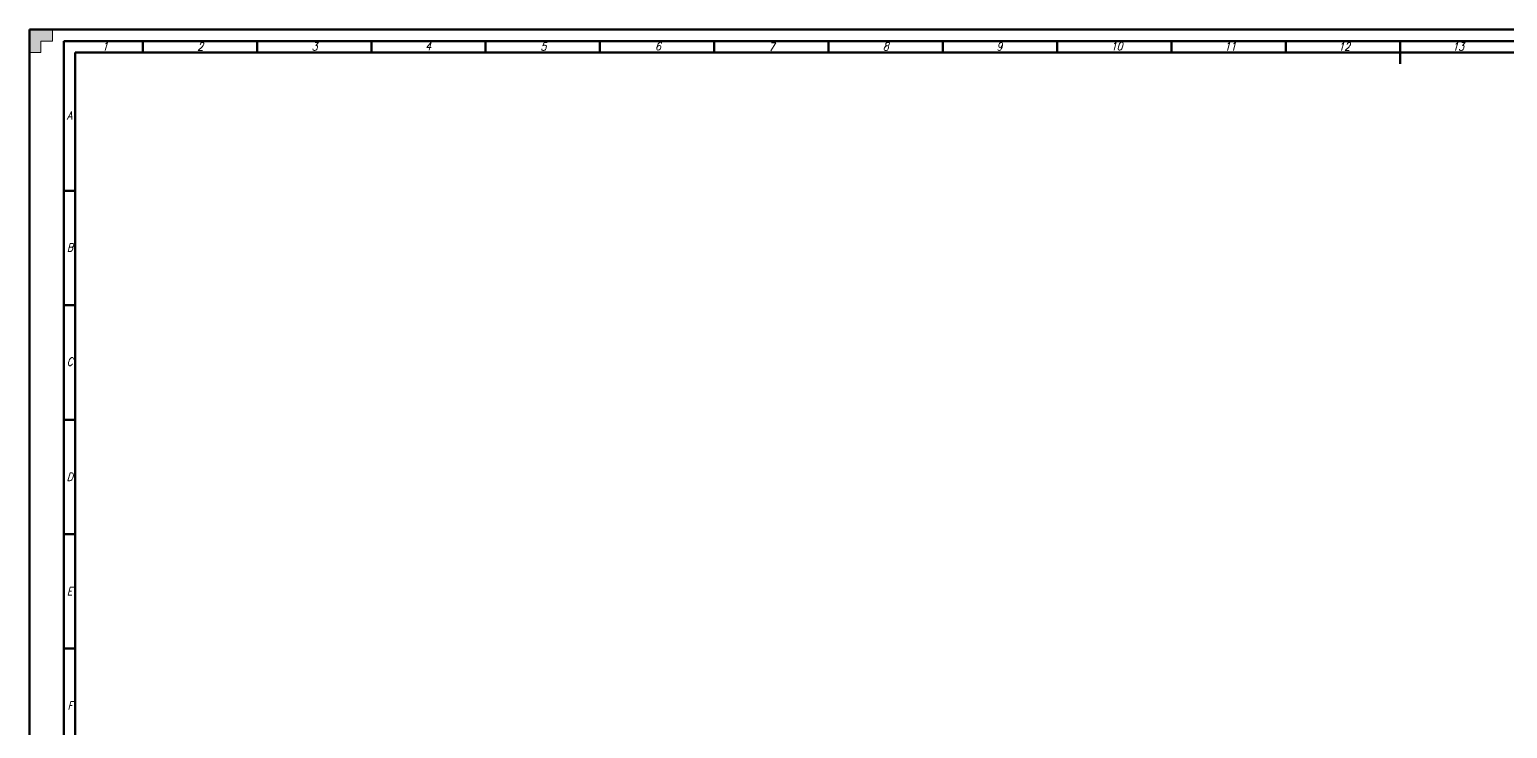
# Model space of a CAD drawing. Header units: millimetres. Extents: x -386 to 803, y -142 to 699.
# Drawn here: x -386 to 260, y 393 to 699 of the extents above; entities that cross this region are included whole.
import ezdxf

# ---------------------------------------------------------------- set-up
doc = ezdxf.new("R2010")
doc.units = ezdxf.units.MM
doc.header["$LTSCALE"] = 0.5
for name, color, linetype, lineweight in [('111-NAPISY', 111, 'Continuous', 18), ('140-KRESKOWANIE', 140, 'Continuous', 15), ('3-WYMIAR', 3, 'Continuous', 18), ('41-GRUBA CIĄGŁA', 41, 'Continuous', 50)]:
    doc.layers.add(name, color=color, linetype=linetype, lineweight=lineweight)
doc.styles.get("Standard").update_dxf_attribs({"font": 'simplex.shx', "width": 0.85, "oblique": 15})

# ---------------------------------------------------------------- blocks, each defined once
blk = doc.blocks.new('A0_Premium_2016')
at = {"layer": '140-KRESKOWANIE'}
h = blk.add_hatch(color=256, dxfattribs=at)
h.dxf.hatch_style = 1
h.paths.add_polyline_path([(10, 841), (0, 841), (0, 831), (5, 831), (5, 836), (10, 836)])
for p, q in [((0, 841), (0, 831)), ((10, 841), (0, 841)), ((10, 836), (10, 841)), ((5, 831), (5, 836)), ((5, 836), (10, 836)), ((0, 831), (5, 831))]:
    blk.add_line(p, q, dxfattribs=at)
at = {"layer": '41-GRUBA CIĄGŁA'}
for p, q in [((0, 841), (1189, 841)), ((0, 0), (0, 841)), ((15, 836), (1184, 836)), ((15, 5), (15, 836)), ((49.5, 831), (49.5, 836)), ((99.5, 831), (99.5, 836)), ((149.5, 831), (149.5, 836)), ((199.5, 831), (199.5, 836)), ((249.5, 831), (249.5, 836)), ((299.5, 831), (299.5, 836)), ((349.5, 831), (349.5, 836)), ((399.5, 831), (399.5, 836)), ((449.5, 831), (449.5, 836)), ((499.5, 831), (499.5, 836)), ((549.5, 831), (549.5, 836)), ((599.5, 826), (599.5, 836)), ((20, 831), (1179, 831)), ((20, 10), (20, 831)), ((15, 770.5), (20, 770.5)), ((15, 720.5), (20, 720.5)), ((15, 670.5), (20, 670.5)), ((15, 620.5), (20, 620.5)), ((15, 570.5), (20, 570.5))]:
    blk.add_line(p, q, dxfattribs=at)
at = {"layer": '111-NAPISY', "char_height": 3.5, "attachment_point": 1}
for s, insert in [('1', (31.72, 835.4)), ('2', (73.44, 835.36)), ('3', (123.42, 835.37)), ('4', (173.12, 835.49)), ('5', (223.52, 835.36)), ('6', (273.6, 835.44)), ('7', (323.29, 835.24)), ('8', (373.29, 835.4)), ('9', (422.94, 835.36)), ('10', (472.96, 835.47)), ('11', (522.62, 835.43)), ('12', (572.51, 835.31)), ('13', (622.38, 835.33)), ('A', (16.32, 805.2)), ('B', (16.33, 747.59)), ('C', (16.3, 697.63)), ('D', (16.28, 647.25)), ('E', (16.37, 597.32)), ('F', (16.6, 547.35))]:
    blk.add_mtext_dynamic_manual_height_columns(s, width=3.5, gutter_width=12.5, heights=[3.98], dxfattribs=dict(at, insert=insert))

msp = doc.modelspace()

# ---------------------------------------------------------------- block references
at = {"layer": '3-WYMIAR'}
msp.add_blockref('A0_Premium_2016', (-386.347, -142.348), dxfattribs=at)

doc.saveas('drawing.dxf')
